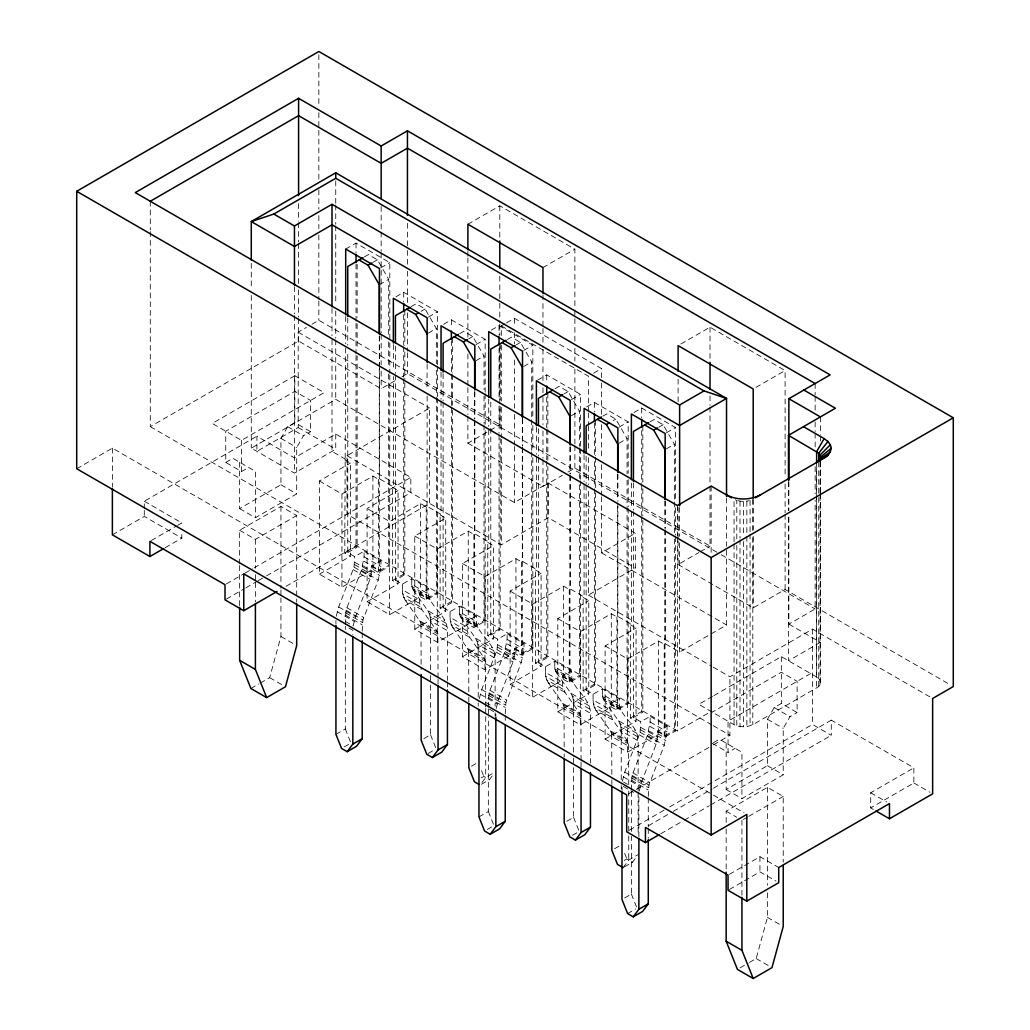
<?xml version="1.0" encoding="UTF-8"?>
<svg xmlns="http://www.w3.org/2000/svg" width="1030" height="1030" viewBox="0 0 1030 1030"><rect width="100%" height="100%" fill="white"/><g stroke="black" fill="none" stroke-linecap="round" stroke-linejoin="round"><path stroke-width="0.75" stroke-dasharray="5 3.75" d="M712.528 696.37L698.765 704.327L734.055 724.695L740.004 726.678L746.866 726.678L752.814 724.695L816.635 687.847C821.528 685.838 821.528 679.015 816.635 677.006L816.635 464.388M818.747 686.263L818.747 494.426M818.747 493.151L818.747 460.848M820.073 684.409L820.073 495.005M820.073 493.409L820.073 460.603M820.524 682.427L820.524 493.782M820.524 492.185L820.524 458.62M345.32 624.708L345.99 610.236L361.324 570.35L364.092 556.831L364.092 551.192L354.706 556.612L347.754 552.608L347.754 351.694M336.244 616.185L338.703 606.979L354.024 567.092L354.706 556.612M362.212 631.248L362.895 619.996L378.216 580.109L380.984 566.59L380.984 560.951L364.092 551.192M345.346 621.438L353.135 625.931L355.595 616.738L370.916 576.839L371.598 566.371L380.984 560.951M488.349 707.275L489.031 692.817L504.352 652.93L507.121 639.411L507.121 633.772L497.735 639.192L490.782 635.188L490.782 402.125M479.272 698.752L481.731 689.559L497.052 649.673L497.735 639.192M505.241 713.829L505.923 702.576L521.244 662.676L524.013 649.158L524.013 643.531L507.121 633.772M496.164 708.511L498.623 699.318L513.944 659.419L514.627 648.952L524.013 643.531M631.377 789.856L632.06 775.397L647.381 735.51L650.149 721.991L650.149 716.352L640.763 721.773L633.437 717.55L633.437 511.807M622.3 781.332L624.759 772.14L640.081 732.24L640.763 721.773M648.269 796.409L648.952 785.156L664.273 745.257L667.041 731.738L667.041 726.099L650.149 716.352M639.192 791.092L641.651 781.886L656.973 741.999L657.655 731.519L667.041 726.099M260.281 683.083L269.667 677.663L280.933 636.489L280.933 597.954M749.492 962.432L756.2 958.557L767.466 917.382L767.466 891.697M239.642 462.225L239.642 508.601L280.933 484.769L280.933 438.381L287.692 426.678L294.825 422.558L310.597 431.66L310.597 400.451L294.825 391.349L225.75 431.235L225.75 462.444L241.522 471.547L248.655 467.427M239.642 508.601L255.401 517.717L296.704 493.872L296.704 447.484L303.464 435.78L310.597 431.66M726.163 743.119L726.163 789.495L767.466 765.663L767.466 719.275L774.212 707.571L781.345 703.451L797.117 712.554L797.117 681.345L781.345 672.242L712.271 712.129M726.163 789.495L741.935 798.598L783.225 774.766L783.225 728.377L789.984 716.674L797.117 712.554M481.963 782.53L485.722 777.47L495.108 772.062M481.422 784.281L489.469 779.646L494.168 773.324M623.111 867.633L628.751 860.05L638.137 854.63M624.463 866.861L632.497 862.213L637.197 855.891M345.694 249.054L356.019 243.093L389.804 262.599L389.804 341.278M364.375 256.908L368.405 254.59L377.418 259.792L388.671 279.297L388.671 335.548M373.388 262.109L377.418 259.792M380.765 267.826L389.804 262.599M467.89 224.244L499.795 205.82L574.882 249.17L574.882 308.292M379.285 284.718L388.671 279.297M266.603 575.834L410.828 492.572L410.828 477.392L335.741 434.055L294.451 457.887L256.908 436.218L256.908 451.385L298.198 427.553L298.198 332.175L306.464 327.411M311.961 324.231L318.849 320.266L499.795 424.733L499.795 405.55M76.709 468.727L112.373 448.14L712.026 794.349M150.29 231.647L150.29 426.678L298.584 341.072L381.164 388.748L396.383 379.967M395.945 296.769L403.696 292.301L437.48 311.807L437.48 364.633M411.073 306.67L416.081 303.786L425.094 308.987L436.347 328.493L436.347 363.745M294.825 375.744L212.232 423.433L241.522 440.338L324.102 392.649L294.825 375.744L294.825 422.558M421.064 311.305L425.094 308.987M428.441 317.021L437.48 311.807M428.313 333.141L436.347 328.493M443.621 324.296L451.372 319.828L485.156 339.334L485.156 392.16M542.965 267.594L574.882 249.17M144.29 508.82L144.29 501.237L256.908 436.218M225.75 462.444L232.883 458.324L255.401 471.328L255.401 517.717M335.741 434.055L335.741 449.222L294.451 473.066L251.281 448.14L335.741 399.37L514.434 502.537L548.218 483.031L635.317 533.308L635.317 567.994L588.388 595.082L588.388 491.22M459.74 333.63L463.757 331.312L472.77 336.514L484.023 356.019L484.023 389.675M112.373 534.827L144.29 516.416L181.821 538.085L181.821 532.021M401.919 376.774L407.442 373.581L719.828 553.934M468.74 338.831L472.77 336.514M491.297 330.141L499.048 325.673L532.832 345.179L532.832 419.03M501.301 335.484L501.301 325.892L505.241 323.613M506.554 322.853L514.434 318.309L601.533 368.585L601.533 381.409M476.118 344.548L485.156 339.334M151.307 540.531L176.272 526.111M177.662 525.313L181.821 522.918L181.821 525.944M507.417 339.488L511.434 337.158L520.446 342.359L531.712 361.865L531.712 418.129M475.989 360.667L484.023 356.019M516.416 344.69L520.446 342.359M165.173 547.702L181.821 538.085M523.794 350.393L532.832 345.179M711.82 724.863L347.007 514.24L347.007 455.724L429.6 408.035L429.6 503.4L285.374 586.675M344.754 459.844L350.38 463.088L350.38 556.29L344.754 553.033L345.694 345.346M371.598 566.371L379.285 570.813L388.671 565.393L389.804 566.049L378.538 572.551L372.911 569.294L341.934 587.177L319.416 574.173L319.416 480.971L350.38 463.088M239.642 564.002L239.642 530.283L280.933 506.438L296.704 515.541L296.704 597.426M523.665 366.513L531.712 361.865M239.642 530.283L255.401 539.385L296.704 515.541M537.686 380.096L546.724 374.881L580.508 394.387L580.508 447.213M319.416 480.971L341.934 493.975L372.911 476.092L378.538 479.349L379.478 478.808L393.37 486.83L393.37 376.555M555.093 388.683L559.11 386.366L568.122 391.567L579.388 411.073L579.388 446.325M467.89 416.352L467.89 443.158L488.696 431.132M490.087 430.334L499.795 424.733M392.43 487.37L398.056 490.615L398.056 583.817L392.43 580.56L392.43 487.37L393.37 486.83M226.381 583.881L244.419 573.478M245.14 573.053L252.736 568.676M254.127 567.865L410.828 477.392M593.653 373.143L601.533 368.585M564.092 393.885L568.122 391.567M437.48 398.25L437.48 593.563L426.214 600.065L420.588 596.821L389.61 614.704L367.092 601.7L367.092 508.498L398.056 490.615M571.47 399.601L580.508 394.387M226.381 599.048L244.419 588.645M245.797 587.847L256.895 581.435M258.285 580.637L265.212 576.633M680.894 344.007L710.018 327.192L785.105 370.543L785.105 477.598M571.341 415.721L579.388 411.073M586.649 406.876L594.4 402.395L628.184 421.914L628.184 473.143M441.046 400.889L441.046 514.343L427.154 506.335L426.214 506.876L420.588 503.619L389.61 521.502L367.092 508.498M344.754 553.033L356.019 546.531L357.14 547.188L357.14 355.917M347.754 552.608L357.14 547.188M319.416 574.173L350.38 556.29M602.769 416.21L606.786 413.893L615.798 419.094L627.064 438.6L627.064 473.852M440.106 514.897L445.733 518.142L445.733 611.344L440.106 608.086L440.106 514.897L441.046 514.343M613.12 420.639L615.798 419.094M485.156 430.579L485.156 621.09L473.89 627.592L468.264 624.347L437.286 642.231L414.768 629.227L414.768 536.025L445.733 518.142M633.952 412.502L641.703 408.035L675.487 427.54L675.487 501.391M619.146 427.128L628.184 421.914M650.072 421.849L654.089 419.519L663.101 424.721L674.354 444.226L674.354 500.49M467.89 443.158L542.965 486.495L562.393 475.281M567.942 472.075L574.882 468.071L710.018 546.106L710.018 485.388M619.017 443.235L627.064 438.6M414.768 536.025L437.286 549.029L468.264 531.145L473.89 534.403L474.83 533.862L488.722 541.87L488.722 427.926M392.43 580.56L403.696 574.058L404.816 574.714L404.816 380.804M659.071 427.051L663.101 424.721M395.43 374.997L395.43 580.135L404.816 574.714M367.092 601.7L398.056 583.817M395.43 580.135L402.382 584.139L411.768 578.718L428.66 588.478L428.828 596.267L430.167 599.743C435.42 610.095 447.587 618.09 447.432 630.682L447.432 680.392M666.449 432.755L675.487 427.54M755.969 387.357L785.105 370.543M487.782 542.411L493.409 545.668L493.409 638.87L487.782 635.613L487.782 542.411L488.722 541.87M532.832 457.565L532.832 648.617L521.566 655.119L515.94 651.874L484.963 669.758L462.444 656.754L462.444 563.552L493.409 545.668M250.895 688.504L258.942 683.856M666.32 448.874L674.354 444.226M347.007 455.724L501.301 544.806L548.218 517.704L635.317 567.994M438.046 677.792L437.866 633.952L436.527 630.476L422.043 609.85L419.583 603.49L419.274 593.898L428.66 588.478M419.274 593.898L426.961 598.34L436.347 592.919L437.48 593.563M462.444 563.552L484.963 576.555L515.94 558.672L521.566 561.929L522.506 561.376L536.398 569.397L536.398 455.942M440.106 608.086L451.372 601.584L452.492 602.241L452.492 406.721M443.106 402.524L443.106 607.661L452.492 602.241M414.768 629.227L445.733 611.344M443.106 607.661L450.059 611.666L459.444 606.245L476.336 616.004L476.504 623.794L477.843 627.27C483.096 637.622 495.263 645.617 495.108 658.209L495.108 706.31M535.458 569.938L541.085 573.195L541.085 666.397L535.458 663.14L535.458 569.938L536.398 569.397M580.508 480.83L580.508 676.144L569.242 682.645L563.616 679.401L532.639 697.284L510.12 684.281L510.12 591.078L541.085 573.195M485.722 706.928L485.542 661.479L484.216 658.003L469.719 637.377L467.26 631.017L466.951 621.425L476.336 616.004M466.951 621.425L474.65 625.867L484.023 620.446L485.156 621.09M601.533 496.756L601.533 552.827L635.317 533.308M510.12 591.078L532.639 604.082L563.616 586.199L569.242 589.443L570.182 588.903L584.074 596.924L584.074 483.469M487.782 635.613L499.048 629.111L500.168 629.768L500.168 438.497M490.782 635.188L500.168 629.768M462.444 656.754L493.409 638.87M335.935 734.339L345.32 728.931L345.32 635.922M583.135 597.464L588.774 600.722L588.774 693.924L583.135 690.667L583.135 597.464L584.074 596.924M628.184 508.356L628.184 703.67L616.919 710.172L611.292 706.928L580.315 724.798L557.797 711.794L557.797 618.605L588.774 600.722M344.239 746.879L349.608 743.789M514.627 648.952L522.326 653.393L531.712 647.973L532.832 648.617M678.113 540.879L678.113 564.53L698.919 552.505M700.31 551.707L710.018 546.106M557.797 618.605L580.315 631.609L611.292 613.726L616.919 616.97L617.858 616.429L631.377 624.231L631.377 510.288M535.458 663.14L546.724 656.638L547.844 657.294L547.844 466.577M538.458 457.577L538.458 662.715L547.844 657.294M510.12 684.281L541.085 666.397M538.458 662.715L545.411 666.719L554.797 661.299L571.689 671.058L571.856 678.847L573.195 682.324C578.448 692.675 590.615 700.67 590.46 713.262L590.46 762.973M423.832 738.652L430.527 734.776L430.527 685.066M630.437 624.772L636.064 628.03L636.064 721.232L630.437 717.974L630.437 624.772L631.377 624.231M675.487 536.72L675.487 730.978L664.221 737.48L658.595 734.236L627.618 752.119L605.099 739.115L605.099 645.913L636.064 628.03M428.12 753.509L434.827 749.634M581.075 760.372L580.894 716.519L579.568 713.056L565.071 692.43L562.612 686.07L562.303 676.465L571.689 671.058M562.303 676.465L570.002 680.92L579.388 675.5L580.508 676.144M605.099 645.913L627.618 658.917L658.595 641.033L664.221 644.291L665.161 643.737L679.62 652.093L726.536 624.991L726.536 547.857M583.135 690.667L594.4 684.165L595.52 684.821L595.52 489.302M586.134 485.104L586.134 690.229L595.52 684.821M557.797 711.794L588.774 693.924M586.134 690.229L593.087 694.246L602.473 688.825L619.365 698.585L619.532 706.374L620.871 709.85C626.124 720.202 638.291 728.197 638.137 740.789L638.137 790.499M471.508 766.178L478.216 762.303M678.113 564.53L753.2 607.867L785.105 589.456L950.51 684.95M481.165 777.933L483.843 776.388L489.469 779.646M628.751 784.693L628.583 744.046L627.244 740.583L612.747 719.957L610.288 713.597L609.979 703.992L619.365 698.585M609.979 703.992L617.678 708.447L627.064 703.027L628.184 703.67M788.864 517.021L788.864 624.129L815.142 608.962L815.142 500.245M630.437 717.974L641.703 711.473L642.823 712.129L642.823 517.639M633.437 717.55L642.823 712.129M605.099 739.115L636.064 721.232M478.963 816.919L488.349 811.498L488.349 716.906M713.275 667.183L729.922 676.8L812.516 629.111L932.639 698.469M713.906 695.585L781.345 656.638L816.635 677.006M487.267 829.459L492.636 826.369M820.395 493.653L820.395 642.334L788.478 660.758L788.478 516.88M657.655 731.519L664.981 735.755L674.354 730.334L675.487 730.978M150.29 426.678L677.367 730.978L711.151 711.473M810.636 673.543L728.043 721.232L728.043 752.441L735.175 748.321M566.861 821.219L573.568 817.357L573.568 766.05M713.468 742.643L719.404 739.218L741.935 752.222L741.935 798.598M628.055 794.13L634.944 790.152M636.321 789.353L712.026 745.643M713.404 744.857L729.922 735.317L729.922 676.8M572.487 835.317L577.856 832.214M629.459 830.167L664.131 810.147M669.667 806.941L812.516 724.476L831.274 735.317L831.274 720.15L913.867 767.826L913.867 782.993L870.698 807.919L870.698 792.752L913.867 767.826M648.231 825.828L671.805 812.219M673.195 811.421L712.013 789.006M713.404 788.195L831.274 720.15M614.537 848.746L621.245 844.883M660.706 833.798L682.89 820.987M684.281 820.189L709.245 805.769M710.636 804.971L831.274 735.317M624.193 860.514L626.871 858.969L632.497 862.213M726.163 822.416L726.163 811.177L767.466 787.332L783.225 796.435L783.225 862.265M743.312 819.481L747.445 817.099M748.81 816.301L783.225 796.435M624.669 897.954L631.377 894.079L631.377 836.36M627.618 913.584L635.665 908.936M729.433 874.316L759.947 856.69L778.719 867.53M729.433 889.482L759.947 871.856L776.041 881.152M740.107 967.852L748.153 963.205M737.866 500.76L743.441 501.533L749.003 500.76M501.301 325.892L588.388 376.182L588.388 411.331M721.219 554.732L815.142 608.962M298.198 332.175L429.6 408.035M788.864 624.129L820.395 642.334M601.533 552.827L726.536 624.991M298.198 427.553L335.741 449.222M588.388 595.082L711.885 666.384M913.867 782.993L929.961 792.289M345.694 459.303L331.995 451.385L331.995 337.299M287.692 426.678L303.464 435.78M774.212 707.571L789.984 716.674M280.933 438.381L296.704 447.484M767.466 719.275L783.225 728.377M870.698 792.752L886.791 802.035M870.698 807.919L873.376 809.477M713.211 725.674L729.922 735.317M280.933 484.769L296.704 493.872M767.466 765.663L783.225 774.766M712.271 743.338L728.043 752.441M364.092 556.831L380.984 566.59M411.768 578.718L411.768 584.358L428.66 594.117M459.444 606.245L459.444 611.884L476.336 621.631M507.121 639.411L524.013 649.158M554.797 661.299L554.797 666.938L571.689 676.684M602.473 688.825L602.473 694.465L619.365 704.211M650.149 721.991L667.041 731.738M411.768 584.358L411.936 586.521L428.828 596.267M459.444 611.884L459.612 614.047L476.504 623.794M554.797 666.938L554.964 669.088L571.856 678.847M602.473 694.465L602.64 696.615L619.532 706.374M411.936 586.521L412.438 588.413L429.33 598.173M459.612 614.047L460.114 615.94L477.019 625.686M554.964 669.088L555.466 670.994L572.371 680.74M602.64 696.615L603.155 698.52L620.047 708.267M363.77 561.157L380.662 570.903M506.799 643.724L523.691 653.484M649.827 726.305L666.732 736.064M412.438 588.413L413.275 589.984L430.167 599.743M460.114 615.94L460.951 617.511L477.843 627.27M555.466 670.994L556.303 672.564L573.195 682.324M603.155 698.52L603.979 700.091L620.871 709.85M362.843 565.702L379.735 575.461M505.872 648.282L522.764 658.041M648.9 730.862L665.792 740.609M354.706 562.251L371.598 571.998M402.382 584.139L402.382 589.778L419.274 599.524M450.059 611.666L450.059 617.305L466.951 627.051M497.735 644.832L514.627 654.578M545.411 666.719L545.411 672.358L562.303 682.105M593.087 694.246L593.087 699.885L609.979 709.631M640.763 727.399L657.655 737.158M354.526 564.607L371.418 574.367M497.554 647.188L514.459 656.934M640.596 729.768L657.488 739.514M402.382 589.778L402.691 593.731L419.583 603.49M450.059 617.305L450.368 621.257L467.26 631.017M545.411 672.358L545.72 676.311L562.612 686.07M593.087 699.885L593.396 703.838L610.288 713.597M361.324 570.35L378.216 580.109M504.352 652.93L521.244 662.676M647.381 735.51L664.273 745.257M354.024 567.092L370.916 576.839M497.052 649.673L513.944 659.419M640.081 732.24L656.973 741.999M413.275 589.984L427.772 610.61L444.664 620.369M460.951 617.511L475.448 638.137L492.34 647.896M556.303 672.564L570.8 693.19L587.692 702.936M603.979 700.091L618.476 720.717L635.368 730.463M402.691 593.731L403.618 597.207L420.51 606.966M450.368 621.257L451.295 624.734L468.199 634.493M545.72 676.311L546.647 679.787L563.552 689.546M593.396 703.838L594.336 707.314L611.228 717.073M427.772 610.61L429.291 613.494L446.183 623.253M475.448 638.137L476.967 641.021L493.859 650.78M570.8 693.19L572.32 696.074L589.212 705.833M618.476 720.717L619.996 723.601L636.888 733.36M353.187 569.629L370.092 579.375M496.228 652.196L513.12 661.955M639.257 734.776L656.149 744.536M403.618 597.207L405.151 600.104L422.043 609.85M451.295 624.734L452.827 627.631L469.719 637.377M546.647 679.787L548.179 682.671L565.071 692.43M594.336 707.314L595.855 710.198L612.747 719.957M429.291 613.494L430.218 616.97L447.11 626.729M476.967 641.021L477.894 644.497L494.786 654.256M572.32 696.074L573.247 699.55L590.139 709.309M619.996 723.601L620.923 727.077L637.815 736.836M430.218 616.97L430.527 620.936L447.432 630.682M477.894 644.497L478.216 648.462L495.108 658.209M573.247 699.55L573.568 703.516L590.46 713.262M620.923 727.077L621.245 731.043L638.137 740.789M405.151 600.104L419.635 620.717L436.527 630.476M452.827 627.631L467.311 648.243L484.216 658.003M548.179 682.671L562.663 703.297L579.568 713.056M595.855 710.198L610.352 730.824L627.244 740.583M419.635 620.717L420.472 622.3L437.364 632.047M467.311 648.243L468.148 649.827L485.04 659.573M562.663 703.297L563.5 704.881L580.392 714.627M610.352 730.824L611.176 732.394L628.068 742.154M420.472 622.3L420.974 624.193L437.866 633.952M468.148 649.827L468.65 651.72L485.542 661.479M563.5 704.881L564.002 706.773L580.894 716.519M611.176 732.394L611.678 734.3L628.583 744.046M713.417 795.147L744.033 812.825M726.163 811.177L736.682 817.241M346.827 607.713L363.719 617.459M489.855 690.28L506.747 700.04M632.884 772.861L649.776 782.62M345.99 610.236L362.895 619.996M489.031 692.817L505.923 702.576M632.06 775.397L648.952 785.156M338.703 606.979L355.595 616.738M481.731 689.559L498.623 699.318M624.759 772.14L641.651 781.886M345.488 612.721L362.38 622.481M488.516 695.302L505.408 705.061M631.544 777.882L648.437 787.628M345.32 615.077L362.212 624.837M488.349 697.658L505.241 707.417M631.377 780.238L648.269 789.984M337.171 611.627L354.075 621.386M480.212 694.207L497.104 703.954M623.24 776.787L640.132 786.534M144.29 501.237L181.821 522.918M485.774 702.512L490.975 705.511M623.601 782.079L627.502 784.332M348.925 628.004L352.827 630.257L352.827 635.059M489.353 709.078L495.855 712.837L495.855 717.64M623.292 786.405L633.682 792.405M280.933 636.489L296.704 645.591M767.466 917.382L781.912 925.725M269.667 677.663L282.812 685.246M756.2 958.557L769.333 966.14M624.618 853.329L626.871 858.969M631.377 894.079L637.004 908.164M573.568 817.357L579.195 831.442M481.589 770.762L483.843 776.388M488.349 811.498L493.975 825.597M430.527 734.776L436.166 748.861M345.32 728.931L350.947 743.016M611.678 734.3L611.859 778.139M564.002 706.773L564.183 747.407M468.65 651.72L468.83 695.572M420.974 624.193L421.154 669.642M820.395 416.918L820.395 434.506M820.395 436.102L820.395 440.904M820.395 461.685L820.395 492.057M816.635 462.431L816.635 687.847M815.142 383.546L815.142 394.735M815.142 396.331L815.142 412.322M815.142 421.914L815.142 431.506M815.142 433.102L815.142 447.496M815.142 466.68L815.142 493.846M812.516 629.111L812.516 724.476M788.864 481.847L788.864 510.623M788.478 481.705L788.478 510.481M785.105 483.984L785.105 512.747M785.105 514.343L785.105 589.456M781.345 656.638L781.345 703.451M767.466 787.332L767.466 885.272M759.947 856.69L759.947 871.856M753.2 499.499L753.2 529.935M753.2 536.347L753.2 607.867M752.814 499.28L752.814 531.261M752.814 537.647L752.814 724.695M750.072 500.503L750.072 532.471M750.072 534.068L750.072 725.918M746.866 501.262L746.866 534.84M746.866 536.437L746.866 726.678M743.441 501.533L743.441 535.098M743.441 541.497L743.441 726.935M741.935 820.279L741.935 895.74M740.004 501.262L740.004 538.033M740.004 539.63L740.004 726.678M736.798 538.87L736.798 500.503L734.055 499.28L734.055 542.45M736.798 545.269L736.798 725.918M734.055 544.046L734.055 724.695M726.536 498.044L726.536 546.26M726.163 828.841L726.163 872.178M711.151 486.057L711.151 554.81M710.018 327.192L710.018 362.341M710.018 395.906L710.018 405.485M710.018 407.082L710.018 483.791M679.62 507.468L679.62 536.385M679.62 542.823L679.62 652.093M678.113 379.259L678.113 401.687M678.113 507.417L678.113 539.308M677.367 505.563L677.367 535.948M677.367 537.544L677.367 730.978M675.487 507.816L675.487 535.111M674.354 502.099L674.354 532.639M674.354 539.063L674.354 730.334M665.161 500.902L665.161 528.197M665.161 529.793L665.161 643.737M664.981 501.082L664.981 528.403M664.981 530.012L664.981 735.755M664.221 644.291L664.221 737.48M658.595 641.033L658.595 734.236M648.269 798.005L648.269 826.871M648.269 828.468L648.269 838.098M642.823 426.021L642.823 482.285M642.823 488.709L642.823 516.03M641.703 408.035L641.703 417.665M641.703 430.514L641.703 483.495M641.703 485.104L641.703 515.605M641.703 517.215L641.703 711.473M638.883 797.014L638.883 837.094M638.137 792.096L638.137 835.394M633.437 482.877L633.437 510.198M631.377 483.006L631.377 508.678M631.377 791.465L631.377 834.751M628.751 791.104L628.751 834.403M628.751 836L628.751 860.05M628.184 479.542L628.184 506.76M627.618 658.917L627.618 752.119M627.064 480.263L627.064 703.027M621.991 787.255L621.991 790.461M621.245 731.043L621.245 783.946M621.245 785.555L621.245 788.761M617.858 474.212L617.858 501.378M617.858 502.975L617.858 616.429M617.678 474.469L617.678 500.104M617.678 506.515L617.678 708.447M616.919 616.97L616.919 710.172M611.859 779.749L611.859 784.564M611.292 613.726L611.292 706.928M601.533 383.006L601.533 416.648M601.533 424.656L601.533 458.298M601.533 464.71L601.533 495.147M595.52 420.394L595.52 455.646M595.52 457.256L595.52 487.705M594.4 402.395L594.4 412.013M594.4 423.214L594.4 455.234M594.4 461.633L594.4 487.254M594.4 488.851L594.4 684.165M588.388 412.927L588.388 424.115M588.388 425.712L588.388 451.282M588.388 457.668L588.388 484.834M586.134 456.264L586.134 483.508M584.074 454.706L584.074 481.873M581.075 761.981L581.075 766.784M580.508 448.81L580.508 479.233M580.315 631.609L580.315 724.798M579.388 447.934L579.388 478.384M579.388 484.795L579.388 675.5M574.882 309.888L574.882 341.844M574.882 348.23L574.882 361.015M574.882 369.01L574.882 444.11M574.882 445.707L574.882 468.071M573.568 703.516L573.568 756.419M573.568 758.029L573.568 764.44M570.182 446.685L570.182 473.852M570.182 475.448L570.182 588.903M570.002 446.943L570.002 474.186M570.002 475.783L570.002 680.92M569.242 589.443L569.242 682.645M564.183 753.831L564.183 757.037M563.616 586.199L563.616 679.401M548.218 483.031L548.218 517.704M547.844 392.868L547.844 428.12M547.844 429.729L547.844 460.178M546.724 374.881L546.724 382.877M546.724 397.284L546.724 427.708M546.724 429.304L546.724 459.728M546.724 461.324L546.724 656.638M542.965 294.825L542.965 326.858M542.965 328.467L542.965 347.689M542.965 349.286L542.965 381.332M542.965 387.744L542.965 395.752M542.965 397.348L542.965 424.592M542.965 430.991L542.965 458.131M542.965 459.702L542.965 486.495M538.458 428.738L538.458 455.981M536.398 427.18L536.398 454.346M532.832 425.454L532.832 451.14M532.639 604.082L532.639 697.284M531.712 419.738L531.712 450.277M531.712 451.874L531.712 647.973M522.506 418.553L522.506 445.835M522.506 447.432L522.506 561.376M522.326 418.721L522.326 446.042M522.326 447.651L522.326 653.393M521.566 561.929L521.566 655.119M515.94 558.672L515.94 651.874M514.434 318.309L514.434 326.317M514.434 332.729L514.434 343.943M514.434 359.959L514.434 408.022M514.434 414.421L514.434 444.87M514.434 446.466L514.434 502.537M505.241 715.425L505.241 721.85M501.301 345.063L501.301 400.992M501.301 407.378L501.301 437.75M501.301 439.347L501.301 544.806M500.168 343.66L500.168 399.923M500.168 406.348L500.168 432.072M499.795 205.82L499.795 239.372M499.795 276.13L499.795 301.687M499.795 303.284L499.795 322.467M499.795 324.064L499.795 335.252M499.795 346.428L499.795 403.953M499.048 325.673L499.048 335.304M499.048 348.153L499.048 399.524M499.048 405.949L499.048 433.244M499.048 434.853L499.048 629.111M495.108 712.734L495.108 715.94M488.722 399.035L488.722 426.33M488.349 708.885L488.349 715.296M485.722 708.524L485.722 714.936M485.722 716.545L485.722 777.47M485.156 393.756L485.156 424.18M484.963 576.555L484.963 669.758M484.023 396.087L484.023 423.33M484.023 424.927L484.023 620.446M478.216 648.462L478.216 701.379M478.216 702.975L478.216 706.181M474.83 391.632L474.83 418.798M474.83 420.394L474.83 533.862M474.65 391.889L474.65 419.133M474.65 420.729L474.65 625.867M473.89 534.403L473.89 627.592M468.83 697.168L468.83 701.984M468.264 531.145L468.264 624.347M467.89 251.475L467.89 256.277M467.89 257.886L467.89 278.705M467.89 285.117L467.89 299.537M467.89 305.949L467.89 337.982M467.89 353.998L467.89 386.044M467.89 387.641L467.89 414.781M452.492 337.814L452.492 373.066M452.492 374.675L452.492 405.125M451.372 319.828L451.372 327.823M451.372 340.634L451.372 372.654M451.372 374.251L451.372 406.271M451.372 407.88L451.372 601.584M447.432 682.002L447.432 688.413M443.106 373.684L443.106 400.928M441.046 372.126L441.046 399.292M438.046 679.401L438.046 684.203M437.48 366.242L437.48 396.653M437.286 549.029L437.286 642.231M436.347 370.156L436.347 395.803M436.347 397.4L436.347 592.919M430.527 620.936L430.527 673.852M430.527 675.448L430.527 683.469M427.154 364.105L426.961 389.997M427.154 396.061L426.961 598.34M426.214 506.876L426.214 600.065M420.588 503.619L420.588 596.821M407.442 223.304L407.442 248.887M407.442 250.483L407.442 264.865M407.442 271.263L407.442 303.232M407.442 312.824L407.442 351.191M407.442 352.801L407.442 373.581M404.816 310.288L404.816 345.539M404.816 351.951L404.816 379.195M403.696 292.301L403.696 301.906M403.696 314.716L403.696 345.127M403.696 346.724L403.696 377.147M403.696 378.744L403.696 574.058M395.43 346.157L395.43 373.401M393.37 344.599L393.37 370.169M389.804 342.874L389.804 373.388M389.804 374.984L389.61 614.704M388.671 341.973L388.671 367.697M388.671 374.122L388.671 565.393M381.164 206.502L381.164 230.475M381.164 232.085L381.164 251.269M381.164 252.865L381.164 332.793M381.164 334.39L381.164 364.774M381.164 371.161L381.164 388.748M379.478 335.973L379.478 363.255M379.478 364.852L379.478 478.808M379.285 336.14L379.285 366.68M379.285 368.289L379.285 570.813M378.538 479.349L378.538 572.551M372.911 476.092L372.911 569.294M362.212 632.858L362.212 639.269M357.14 264.298L357.14 317.343M357.14 323.768L357.14 349.492M356.019 243.093L356.019 252.736M356.019 263.963L356.019 321.772M356.019 323.369L356.019 353.882M356.019 355.479L356.019 546.531M347.754 317.935L347.754 345.269M345.694 316.468L345.694 343.75M345.32 626.304L345.32 629.51M341.934 493.975L341.934 587.177M335.935 620.498L335.935 623.704M335.741 180.829L335.741 203.322M335.741 204.931L335.741 224.218M335.741 225.828L335.741 304.558M335.741 310.996L335.741 338.303M335.741 339.913L335.741 399.37M331.995 308.369L331.995 335.69M318.849 54.719L318.849 106.219M318.849 112.656L318.849 128.75M318.849 130.359L318.849 180.25M318.849 189.906L318.849 209.219M318.849 215.656L318.849 228.531M318.849 234.969L318.849 299.344M318.849 300.953L318.849 320.266M298.584 203.58L298.584 221.167M298.584 222.763L298.584 241.947M298.584 243.544L298.584 283.52M298.584 289.906L298.584 317.086M298.584 318.682L298.584 341.072M296.704 599.035L296.704 602.241M294.451 286.662L294.451 313.983M294.451 315.579L294.451 473.066M280.933 506.438L280.933 588.323M280.933 589.92L280.933 596.344M255.401 539.385L255.401 568.29M255.401 574.701L255.401 581.126M255.401 582.735L255.401 601.996M251.281 263.345L251.281 289.057M251.281 295.481L251.281 448.14M241.522 440.338L241.522 471.547M239.642 565.599L239.642 605.743M150.29 201.262L150.29 230.038M144.29 510.339L144.29 516.416M112.373 448.14L112.373 486.662"/><path stroke-width="1.5" d="M816.635 462.792L816.635 451.603L824.142 438.6L803.503 426.678M818.747 461.183L818.747 453.187L827.94 441.458L824.142 438.6M820.073 461.427L820.073 455.041L818.747 453.187L788.478 435.342L788.478 480.109M816.635 462.431L820.073 459.007L820.073 455.041L830.335 444.78L827.94 441.458M755.325 497.838L824.142 458.105C828.764 455.556 832.729 450.149 830.335 444.78M335.935 625.313L335.935 734.339L341.561 748.437L347.187 751.681L352.827 744.098L362.212 738.677L362.212 640.866M362.212 738.677L356.573 746.261L347.187 751.681M421.154 674.457L421.154 740.197L426.781 754.282L432.407 757.539L438.046 749.943L447.432 744.536L447.432 690.01M447.432 744.536L441.793 752.119L432.407 757.539M478.963 709.49L478.963 816.919L484.589 831.004L490.228 834.261L495.855 826.678L505.241 821.258L505.241 725.056M505.241 821.258L499.614 828.841L490.228 834.261M564.183 758.634L564.183 822.777L569.809 836.862L575.435 840.107L581.075 832.523L590.46 827.103L590.46 772.59M590.46 827.103L584.821 834.699L575.435 840.107M621.991 792.07L621.991 899.499L627.618 913.584L633.257 916.842L638.883 909.245L648.269 903.838L648.269 839.695M648.269 903.838L642.643 911.421L633.257 916.842M820.524 457.024L831.146 448.346M820.073 459.007L830.335 451.925M818.747 460.848L827.94 455.247M659.316 834.596L645.45 842.604L645.45 827.425L728.043 875.114L728.043 890.281L746.814 901.121L746.814 814.421L711.151 835.021L76.709 468.727L76.709 191.297L318.849 51.5L953.291 417.794L953.291 686.547L932.639 698.469L932.639 793.834L889.469 818.76L876.067 811.022M788.864 480.25L788.864 398.713L830.154 374.869L407.442 130.823L381.164 146.003L298.584 98.314L135.278 192.597L677.367 505.563L711.151 486.057L731.545 497.838M150.29 201.262L298.584 115.656L381.164 163.332L407.442 148.166L815.142 383.546M726.536 496.447L726.536 398.417L335.741 172.795L251.281 221.566L251.281 260.127M273.8 214.06L335.741 178.293L704.018 390.911L726.536 398.417L679.62 425.519L331.995 224.81L294.451 246.492L251.281 221.566L273.8 214.06L294.451 225.969L331.995 204.301L679.62 404.996L704.018 390.911M363.036 257.68L347.754 266.5L347.754 316.326M359.019 259.998L368.032 265.199L372.049 262.882M409.824 307.404L395.43 315.708L395.43 342.951M406.696 309.206L415.708 314.408L418.386 312.863M458.389 334.402L443.106 343.235L443.106 372.075M454.372 336.733L463.384 341.934L467.401 339.604M506.065 340.26L490.782 349.08L490.782 397.297M502.048 342.578L511.06 347.78L515.077 345.462M112.373 488.272L112.373 534.827L149.917 556.509L163.796 548.501M552.852 389.971L538.458 398.288L538.458 425.532M549.724 391.786L558.736 396.988L562.753 394.657M149.917 556.509L149.917 541.329L225.004 584.68L225.004 599.859L243.762 610.687L277.057 591.477M601.43 416.983L586.134 425.815L586.134 453.058M597.4 419.313L606.413 424.515L609.091 422.957M648.72 422.622L633.437 431.441L633.437 481.268M644.703 424.939L653.715 430.141L657.732 427.823M239.642 607.34L239.642 660.333L250.895 688.504L266.667 697.606L285.439 686.765L296.704 645.591L296.704 603.85M788.478 435.342L835.407 408.253L803.876 390.048M76.709 191.297L711.151 557.591L953.291 417.794M746.814 901.121L778.719 882.697L778.719 867.53L889.469 803.593L889.469 818.76M726.163 872.178L726.163 941.214L737.428 969.397L753.2 978.5L771.972 967.659L783.225 926.485L783.225 865.47M760.333 494.954C749.943 500.297 736.926 500.297 726.536 494.954M788.864 398.713L820.395 416.918M645.45 842.604L626.678 831.764L626.678 794.915L243.762 573.852L243.762 610.687M478.963 784.409L474.457 781.809L468.83 767.723L468.83 703.58M623.111 867.633L617.485 864.389L611.859 850.304L611.859 786.16M239.642 660.333L255.401 669.436L266.667 697.606M726.163 941.214L741.935 950.33L753.2 978.5M653.715 430.141L664.981 449.647L664.981 499.473M606.413 424.515L617.678 444.02L617.678 471.264M558.736 396.988L570.002 416.493L570.002 443.737M511.06 347.78L522.326 367.285L522.326 417.111M463.384 341.934L474.65 361.44L474.65 388.683M415.708 314.408L426.961 333.913M368.032 265.199L379.285 284.718L379.285 332.935M753.2 497.902L753.2 388.967L678.113 345.617L678.113 371.251M741.935 897.336L741.935 950.33M711.151 557.591L711.151 835.021M710.018 362.341L710.018 389.507M679.62 404.996L679.62 505.859M665.161 499.305L665.161 433.501L631.377 413.996L631.377 479.8M641.703 419.274L641.703 427.296M638.883 838.703L638.883 909.245M617.858 472.615L617.858 427.862L584.074 408.356L584.074 453.11M594.4 413.609L594.4 421.618M581.075 768.393L581.075 832.523M570.182 445.089L570.182 400.348L536.398 380.83L536.398 425.583M546.724 386.083L546.724 394.091M542.965 293.215L542.965 267.594L467.89 224.244L467.89 249.878M522.506 416.944L522.506 351.14L488.722 331.634L488.722 397.438M499.795 240.969L499.795 268.135M499.048 336.913L499.048 344.947M495.855 717.64L495.855 826.678M474.83 390.035L474.83 345.295L441.046 325.789L441.046 370.53M451.372 331.029L451.372 339.037M438.046 685.813L438.046 749.943M427.154 362.509L427.154 317.768L393.37 298.262L393.37 343.003M407.442 130.823L407.442 215.309M403.696 303.502L403.696 311.511M381.164 146.003L381.164 198.507M379.478 334.364L379.478 268.56L345.694 249.054L345.694 314.858M356.019 254.333L356.019 262.367M352.827 636.669L352.827 744.098M335.741 172.795L335.741 178.293M331.995 204.301L331.995 306.76M298.584 98.314L298.584 195.584M294.451 225.969L294.451 285.053M255.401 603.606L255.401 669.436"/></g></svg>
